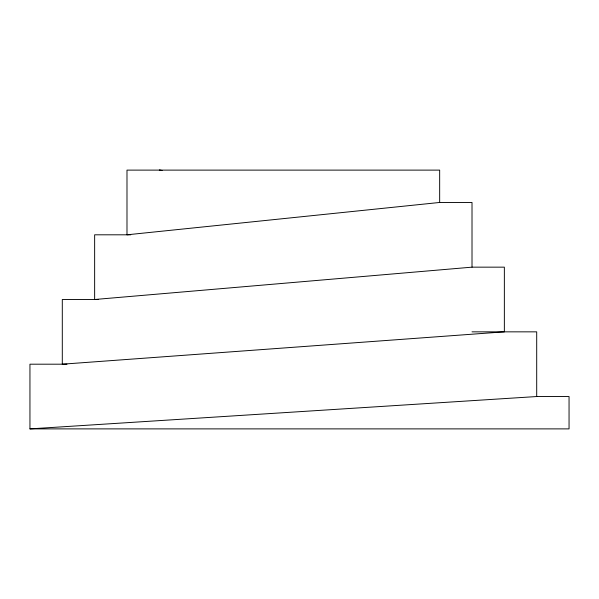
<?xml version="1.0" encoding="UTF-8"?>
<svg xmlns="http://www.w3.org/2000/svg" width="599" height="599" viewBox="0 0 599 599"><rect width="100%" height="100%" fill="white"/><g stroke="black" fill="none" stroke-linecap="round" stroke-linejoin="round"><path stroke-width="0.9" d="M439.666 202.462L126.988 234.808L126.988 170.116L439.666 170.116L439.666 202.462L472.012 202.462L472.012 267.154L94.642 299.5L94.642 234.808L130.724 234.808M29.95 428.884L536.704 396.538L569.05 396.538L569.05 428.884L29.95 428.884L29.95 364.192L66.968 364.192M472.012 267.154L504.358 267.154L504.358 331.846L62.296 364.192L62.296 299.5L98.341 299.5M472.012 331.846L536.704 331.846L536.704 396.538M162.119 170.438L159.334 170.116L161.168 170.49"/></g></svg>
